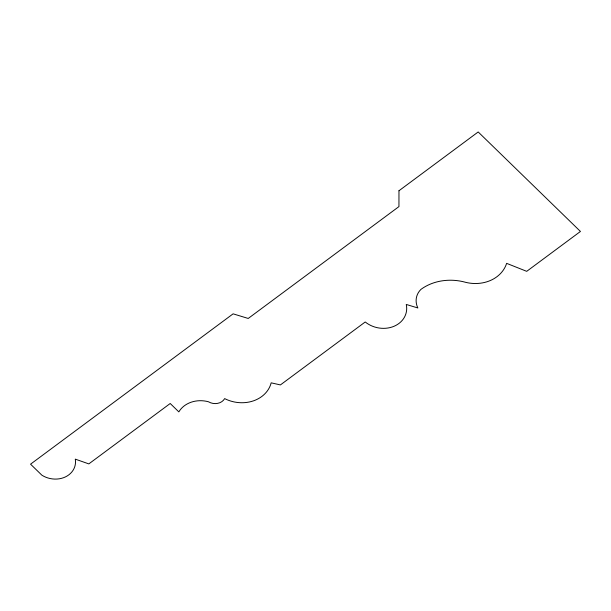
<?xml version="1.0" encoding="UTF-8"?>
<svg xmlns="http://www.w3.org/2000/svg" width="611" height="611" viewBox="0 0 611 611"><rect width="100%" height="100%" fill="white"/><g stroke="black" fill="none" stroke-linecap="round" stroke-linejoin="round"><path stroke-width="0.92" d="M398.968 190.754L398.945 206.594L248.219 318.453L233.112 313.84L30.55 464.169L41.876 475.19A21.775 18.383 12.5 0 0 65.469 476.893A21.775 18.383 12.5 0 0 75.29 459.136L88.832 463.894L170.209 403.497L178.84 411.89A26.258 22.172 12.5 0 1 208.443 401.763A11.41 9.631 12.5 0 0 224.665 398.609A32.513 27.449 12.5 0 0 271.177 382.837L280.411 384.922L365.233 321.974A25.15 21.232 12.5 0 0 394.103 326.251A25.15 21.232 12.5 0 0 406.262 304.446L417.855 307.975A21.477 18.131 12.5 0 1 420.918 289.408A48.529 40.975 12.5 0 1 465.819 282.374A35.102 29.641 12.5 0 0 506.626 263.349L526.713 271.337L580.45 231.454L478.192 131.961L398.968 190.754"/></g></svg>
